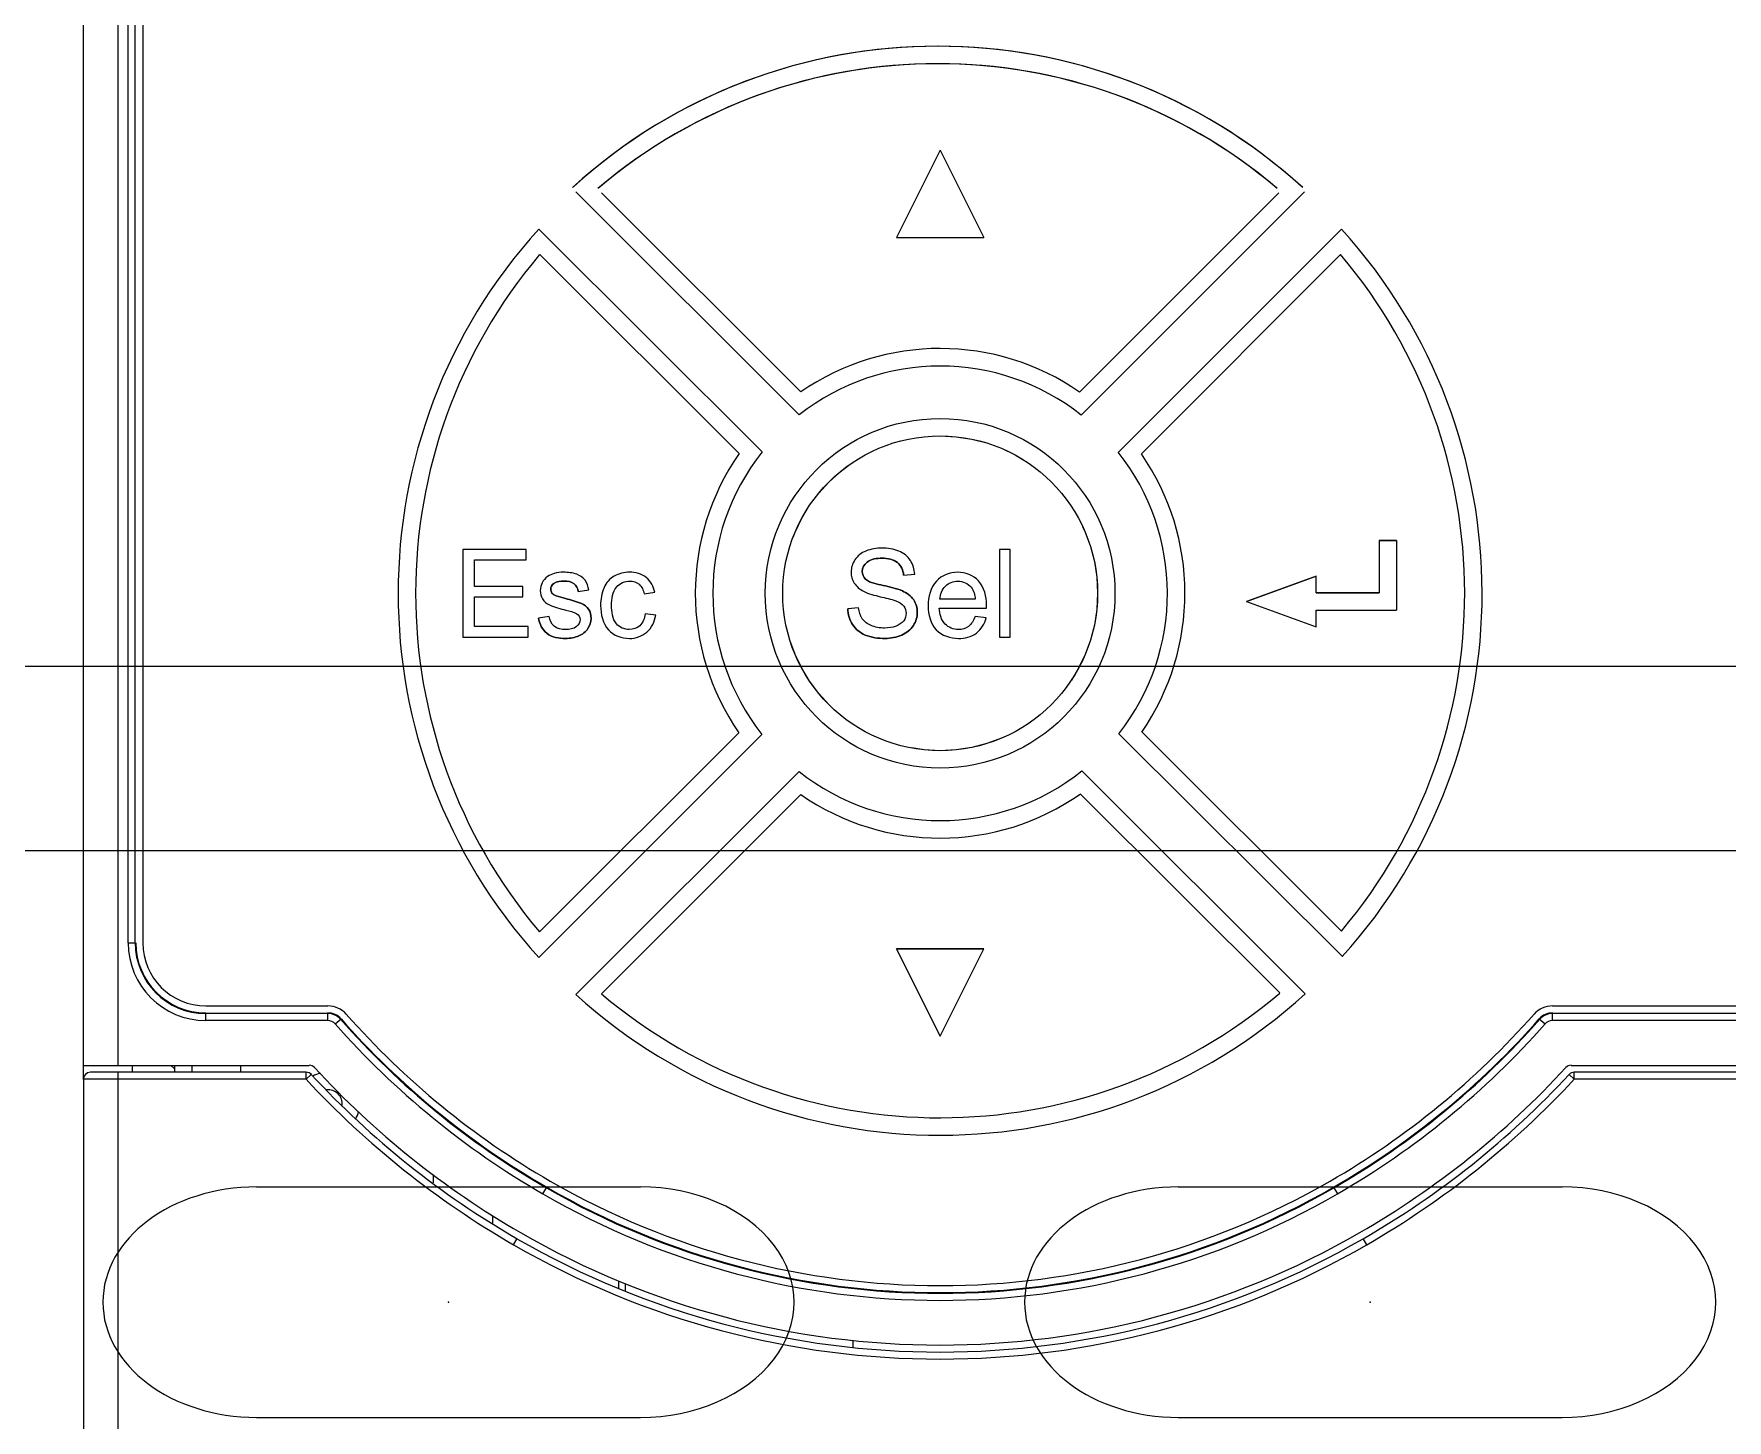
# Model space of a CAD drawing. Header units: inches. Extents: x 0.1 to 89.7, y 0.1 to 57.6.
# Drawn here: x 12.804 to 14.644, y 18.388 to 19.895 of the extents above; entities that cross this region are included whole.
import ezdxf
from ezdxf.enums import TextEntityAlignment as Align

# ---------------------------------------------------------------- set-up
doc = ezdxf.new("R2010")
doc.units = ezdxf.units.IN
doc.header["$MEASUREMENT"] = 0
doc.linetypes.add('HIDDEN', pattern=[0.375, 0.25, -0.125])
doc.layers.add('PSYMS', color=7, linetype='Continuous')
doc.styles.get("Standard").update_dxf_attribs({"font": 'arial.ttf'})
doc.styles.add('WD', font='romans.shx', dxfattribs={"height": 0.185})

# ---------------------------------------------------------------- blocks, each defined once
blk = doc.blocks.new('HDIN10D9A')
for p, q in [((0, 0.69), (30, 0.69)), ((0, 0.49), (30, 0.49)), ((3.2918, 0.125), (3.7082, 0.125)), ((4.2918, 0.125), (4.7082, 0.125)), ((3.2918, -0.125), (3.7082, -0.125)), ((4.2918, -0.125), (4.7082, -0.125))]:
    blk.add_line(p, q)
for centre, start_param, end_param in [((3.2918, 0), -1.570796, 1.570794), ((3.7082, 0), 1.570794, 4.712394), ((4.2918, 0), -1.570796, 1.570794), ((4.7082, 0), 1.570794, 4.712394)]:
    blk.add_ellipse(centre, major_axis=(-0.1668, 0), ratio=0.749429, start_param=start_param, end_param=end_param)
for p in [(3.5, 0), (4.5, 0)]:
    blk.add_point(p)
at = {"flags": 11}
for p in [(1.5, 0), (14.5, 0), (28.5, 0)]:
    blk.add_attdef('NC', text='', height=0.01, rotation=270, dxfattribs=at).set_placement(p, align=Align.MIDDLE)
blk = doc.blocks.new('HDR1_PF525_FRB')
at = {"color": 7, "linetype": 'Continuous'}
for p, q in [((0.0418, 4.4414), (0.0418, 6.9959)), ((0.003, 4.4258), (0.003, 6.957)), ((0.0527, 4.5775), (0.0527, 6.6654)), ((0.0605, 4.5775), (0.0605, 6.6654)), ((0.0691, 6.6654), (0.0691, 4.5775)), ((0.0527, 4.5775), (0.0605, 4.5775)), ((0.1391, 4.5075), (0.2748, 4.5075)), ((1.6362, 4.5075), (2.6663, 4.5075)), ((0.2748, 4.499), (0.1391, 4.499)), ((0.1391, 4.4912), (0.1391, 4.499)), ((0.2748, 4.4912), (0.1391, 4.4912)), ((0.2748, 4.4912), (0.2748, 4.499)), ((0.283, 4.4875), (0.2894, 4.4932)), ((1.6216, 4.4932), (1.6281, 4.4875)), ((2.6663, 4.499), (1.6362, 4.499)), ((1.6362, 4.4912), (1.6362, 4.499)), ((2.6663, 4.4912), (1.6362, 4.4912)), ((0.003, 4.4414), (0.2541, 4.4414)), ((0.2507, 4.4259), (0.003, 4.4259)), ((0.003, 4.4259), (0.003, 1.125)), ((0.2507, 4.4337), (0.0107, 4.4337)), ((0.0418, 1.0861), (0.0418, 4.4337)), ((0.0574, 4.4337), (0.0574, 4.4414)), ((0.1041, 4.4376), (0.1002, 4.4414)), ((0.1041, 4.4414), (0.1041, 4.4337)), ((0.1235, 4.4414), (0.1235, 4.4337)), ((0.1779, 4.4337), (0.1779, 4.4414)), ((0.2507, 4.4259), (0.2507, 4.4337)), ((0.2507, 4.4259), (0.2564, 4.4312)), ((1.6604, 4.4259), (1.6547, 4.4312)), ((1.657, 4.4414), (2.8023, 4.4414)), ((2.7946, 4.4337), (1.6604, 4.4337)), ((1.6604, 4.4259), (1.6604, 4.4337)), ((2.8023, 4.4259), (1.6604, 4.4259)), ((0.3918, 4.32), (0.3918, 4.3108)), ((0.5139, 4.2985), (0.5181, 4.3059)), ((1.3929, 4.3059), (1.3972, 4.2985)), ((0.4579, 4.2744), (0.4579, 4.2658)), ((0.4812, 4.242), (0.4851, 4.2487)), ((1.4299, 4.242), (1.426, 4.2487)), ((0.5978, 4.2019), (0.5978, 4.1938)), ((0.6056, 4.1904), (0.6056, 4.1987)), ((0.8583, 4.1356), (0.8583, 4.1277))]:
    blk.add_line(p, q, dxfattribs=at)
at = {"linetype": 'Continuous'}
for p, q in [((0.9555, 5.459), (0.9071, 5.3619)), ((0.9555, 5.459), (0.9071, 5.3619)), ((0.9555, 5.459), (1.0039, 5.3619)), ((0.5505, 5.4126), (0.7989, 5.1647)), ((0.7989, 5.1647), (0.5505, 5.4126)), ((0.8008, 5.1902), (0.5789, 5.4116)), ((0.8008, 5.1902), (0.5789, 5.4116)), ((1.3322, 5.4116), (1.1106, 5.19)), ((1.3322, 5.4116), (1.1106, 5.19)), ((1.3606, 5.4126), (1.1124, 5.1645)), ((1.3606, 5.4126), (1.1124, 5.1645)), ((0.5093, 5.3713), (0.7576, 5.1235)), ((0.7576, 5.1235), (0.5093, 5.3713)), ((1.1537, 5.1232), (1.4018, 5.3713)), ((1.4018, 5.3713), (1.1537, 5.1232)), ((0.9071, 5.3619), (1.0039, 5.3619)), ((0.9071, 5.3619), (1.0039, 5.3619)), ((0.5103, 5.343), (0.732, 5.1217)), ((0.5103, 5.343), (0.732, 5.1217)), ((1.1792, 5.1214), (1.4008, 5.343)), ((1.1792, 5.1214), (1.4008, 5.343)), ((0.4952, 5.0149), (0.425, 5.0149)), ((0.4952, 5.0149), (0.425, 5.0149)), ((0.425, 5.0149), (0.425, 4.9177)), ((0.425, 5.0149), (0.425, 4.9177)), ((0.4952, 5.0035), (0.4952, 5.0149)), ((0.4952, 5.0035), (0.4952, 5.0149)), ((1.0214, 5.0149), (1.0214, 4.9177)), ((1.0214, 5.0149), (1.0214, 4.9177)), ((1.0334, 5.0149), (1.0214, 5.0149)), ((1.0334, 5.0149), (1.0214, 5.0149)), ((1.0334, 4.9177), (1.0334, 5.0149)), ((1.0334, 4.9177), (1.0334, 5.0149)), ((1.4436, 5.0251), (1.4436, 4.9669)), ((1.4436, 5.0251), (1.4436, 4.9669)), ((1.4436, 5.0251), (1.463, 5.0251)), ((1.463, 5.0251), (1.4436, 5.0251)), ((1.463, 5.0251), (1.463, 4.9475)), ((0.4378, 5.0035), (0.4952, 5.0035)), ((0.4378, 5.0035), (0.4952, 5.0035)), ((0.4378, 4.9737), (0.4378, 5.0035)), ((0.4378, 4.9737), (0.4378, 5.0035)), ((0.4916, 4.9737), (0.4378, 4.9737)), ((0.4916, 4.9737), (0.4378, 4.9737)), ((0.4916, 4.9623), (0.4916, 4.9737)), ((0.4916, 4.9623), (0.4916, 4.9737)), ((0.5531, 4.9684), (0.5648, 4.97)), ((0.5531, 4.9684), (0.5648, 4.97)), ((0.9149, 4.9866), (0.9272, 4.9875)), ((0.9149, 4.9866), (0.9272, 4.9875)), ((1.2961, 4.9572), (1.3737, 4.9855)), ((1.3737, 4.9855), (1.2961, 4.9572)), ((1.3737, 4.9669), (1.3737, 4.9855)), ((1.3737, 4.9669), (1.3737, 4.9855)), ((0.4378, 4.9623), (0.4916, 4.9623)), ((0.4378, 4.9623), (0.4916, 4.9623)), ((0.4378, 4.9292), (0.4378, 4.9623)), ((0.4378, 4.9292), (0.4378, 4.9623)), ((0.6266, 4.9657), (0.6382, 4.9675)), ((0.6266, 4.9657), (0.6382, 4.9675)), ((0.9945, 4.9597), (0.9552, 4.9597)), ((0.9945, 4.9597), (0.9552, 4.9597)), ((1.2961, 4.9572), (1.3737, 4.9289)), ((1.2961, 4.9572), (1.3737, 4.9289)), ((1.3737, 4.9669), (1.4436, 4.9669)), ((1.4436, 4.9669), (1.3737, 4.9669)), ((0.5208, 4.9406), (0.509, 4.9388)), ((0.5208, 4.9406), (0.509, 4.9388)), ((0.6393, 4.942), (0.6276, 4.9435)), ((0.6393, 4.942), (0.6276, 4.9435)), ((0.8649, 4.95), (0.8528, 4.949)), ((0.8649, 4.95), (0.8528, 4.949)), ((0.9545, 4.9499), (1.0071, 4.9499)), ((0.9545, 4.9499), (1.0071, 4.9499)), ((1.0067, 4.9389), (0.9944, 4.9404)), ((1.0067, 4.9389), (0.9944, 4.9404)), ((1.3737, 4.9289), (1.3737, 4.9475)), ((1.3737, 4.9289), (1.3737, 4.9475)), ((1.3737, 4.9475), (1.463, 4.9475)), ((1.3737, 4.9475), (1.463, 4.9475)), ((0.425, 4.9177), (0.4975, 4.9177)), ((0.425, 4.9177), (0.4975, 4.9177)), ((0.4975, 4.9292), (0.4378, 4.9292)), ((0.4975, 4.9292), (0.4378, 4.9292)), ((0.4975, 4.9177), (0.4975, 4.9292)), ((0.4975, 4.9177), (0.4975, 4.9292)), ((1.0214, 4.9177), (1.0334, 4.9177)), ((1.0214, 4.9177), (1.0334, 4.9177)), ((0.5093, 4.5613), (0.7574, 4.8094)), ((0.7574, 4.8094), (0.5093, 4.5613)), ((0.7318, 4.8113), (0.5102, 4.5897)), ((0.7318, 4.8113), (0.5102, 4.5897)), ((1.1542, 4.8102), (1.4027, 4.5623)), ((1.4027, 4.5623), (1.1542, 4.8102)), ((1.4016, 4.5907), (1.1798, 4.8121)), ((1.4016, 4.5907), (1.1798, 4.8121)), ((0.5505, 4.5201), (0.7986, 4.7682)), ((0.7986, 4.7682), (0.5505, 4.5201)), ((1.1131, 4.7688), (1.3615, 4.5209)), ((1.1131, 4.7688), (1.3615, 4.5209)), ((0.5789, 4.521), (0.8005, 4.7426)), ((0.5789, 4.521), (0.8005, 4.7426)), ((1.1113, 4.7432), (1.3331, 4.5219)), ((1.1113, 4.7432), (1.3331, 4.5219)), ((0.9555, 4.4737), (0.9071, 4.5708)), ((0.9071, 4.5708), (0.9555, 4.4737)), ((0.9071, 4.5708), (1.0039, 4.5708)), ((1.0039, 4.5708), (0.9071, 4.5708)), ((0.9555, 4.4737), (1.0039, 4.5708)), ((0.9555, 4.4737), (1.0039, 4.5708))]:
    blk.add_line(p, q, dxfattribs=at)
for radius in [0.1944, 0.1944, 0.175]:
    blk.add_circle((0.9555, 4.9663), radius, dxfattribs=at)
at = {"linetype": 'HIDDEN', "ltscale": 0.3}
blk.add_circle((0.9555, 4.9663), 0.175, dxfattribs=at)
at = {"linetype": 'Continuous'}
for centre, radius, start, end in [((0.9527, 4.972), 0.6026, 47.7735, 132.3496), ((0.9527, 4.972), 0.6026, 47.6504, 132.2265), ((0.9527, 4.972), 0.5832, 49.7761, 130.349), ((0.9527, 4.972), 0.5832, 49.651, 130.2239), ((0.9555, 4.9663), 0.6026, 137.7735, 222.2265), ((0.9555, 4.9663), 0.6026, 137.7735, 222.2265), ((0.9555, 4.9663), 0.6026, 317.8966, 42.2265), ((0.9555, 4.9663), 0.6026, 317.8966, 42.2265), ((0.9555, 4.9663), 0.5832, 139.7741, 220.2239), ((0.9555, 4.9663), 0.5832, 139.7741, 220.2239), ((0.9555, 4.9663), 0.5832, 319.9013, 40.2239), ((0.9555, 4.9663), 0.5832, 319.9013, 40.2239), ((0.9555, 4.9663), 0.2722, 55.2777, 124.6457), ((0.9555, 4.9663), 0.2722, 55.2777, 124.6457), ((0.9555, 4.9663), 0.2527, 51.6258, 128.2881), ((0.9555, 4.9663), 0.2527, 51.6258, 128.2881), ((0.9555, 4.9663), 0.2722, 145.2012, 214.7223), ((0.9555, 4.9663), 0.2722, 145.2012, 214.7223), ((0.9555, 4.9663), 0.2527, 141.5398, 218.3742), ((0.9555, 4.9663), 0.2527, 141.5398, 218.3742), ((0.9555, 4.9663), 0.2527, 321.835, 38.3742), ((0.9555, 4.9663), 0.2527, 321.835, 38.3742), ((0.9555, 4.9663), 0.2722, 325.4773, 34.7223), ((0.9555, 4.9663), 0.2722, 325.4773, 34.7223), ((0.9555, 4.9663), 0.2527, 231.6258, 308.5833), ((0.9555, 4.9663), 0.2527, 231.6258, 308.5833), ((0.9555, 4.9663), 0.2722, 235.2777, 304.9218), ((0.9555, 4.9663), 0.2722, 235.2777, 304.9218), ((0.9555, 4.9663), 0.6026, 227.7735, 312.3496), ((0.9555, 4.9663), 0.6026, 227.7735, 312.3496), ((0.9555, 4.9663), 0.5832, 229.7761, 310.349), ((0.9555, 4.9663), 0.5832, 229.7761, 310.349)]:
    blk.add_arc(centre, radius, start, end, dxfattribs=at)
at = {"color": 7, "linetype": 'Continuous'}
for centre, radius, start, end in [((0.1391, 4.5775), 0.0863, 180, 270), ((0.1391, 4.5775), 0.0785, 180, 270), ((0.1391, 4.5775), 0.0778, 180, 270), ((0.1391, 4.5775), 0.07, 180, 270), ((0.2748, 4.4803), 0.0272, 41.3826, 90), ((0.2748, 4.4803), 0.0194, 41.3826, 90), ((1.6362, 4.4803), 0.0272, 90, 138.6174), ((1.6362, 4.4803), 0.0194, 90, 138.6174), ((0.2748, 4.4803), 0.0187, 41.3826, 90), ((0.2748, 4.4803), 0.0109, 41.3826, 90), ((0.975, 5.0972), 0.9222, 221.3826, 240), ((0.975, 5.0972), 0.9145, 221.3826, 240), ((0.975, 5.0972), 0.9137, 221.3826, 240), ((0.975, 5.0972), 0.9059, 221.3826, 240), ((0.9361, 5.0972), 0.9059, 300, 318.6174), ((0.9361, 5.0972), 0.9137, 300, 318.6174), ((0.9361, 5.0972), 0.9145, 300, 318.6174), ((0.9361, 5.0972), 0.9222, 300, 318.6174), ((1.6362, 4.4803), 0.0187, 90, 138.6174), ((1.6362, 4.4803), 0.0109, 90, 138.6174), ((0.0107, 4.4259), 0.00778, 90, 180), ((0.2507, 4.4259), 0.00778, 42.8253, 90), ((0.975, 5.0972), 0.9876, 222.8253, 240), ((0.2541, 4.4337), 0.00778, 42.627, 90), ((0.975, 5.0972), 0.9798, 222.8253, 240), ((0.2751, 4.3987), 0.035, 104.9045, 118.8587), ((0.975, 5.0972), 0.972, 222.627, 240), ((0.9361, 5.0972), 0.972, 300, 317.373), ((0.9361, 5.0972), 0.9798, 300, 317.1747), ((0.9361, 5.0972), 0.9876, 300, 317.1747), ((1.657, 4.4337), 0.00778, 90, 137.373), ((1.6604, 4.4259), 0.00778, 90, 137.1747), ((0.2751, 4.3987), 0.0156, 353.5946, 96.3245), ((0.2751, 4.3987), 0.035, 331.0846, 345.1951), ((0.9555, 5.0635), 0.867, 240, 300), ((0.9555, 5.0635), 0.8834, 240, 300), ((0.9555, 5.0635), 0.8756, 240, 300), ((0.9555, 5.0635), 0.8748, 240, 300), ((0.9555, 5.0635), 0.9331, 240, 300), ((0.9555, 5.0635), 0.9487, 240, 300), ((0.9555, 5.0635), 0.9409, 240, 300)]:
    blk.add_arc(centre, radius, start, end, dxfattribs=at)
at = {"linetype": 'Continuous'}
for points, start_tangent, end_tangent in [([(0.8729, 5.0133, 0.0136), (0.8607, 5.0035, 0.0136)], (-0.923246, -0.384208), (-0.548656, -0.836048)), ([(0.8729, 5.0133), (0.8607, 5.0035)], (-0.923246, -0.384208), (-0.548656, -0.836048)), ([(0.8907, 5.0166, 0.0136), (0.8729, 5.0133, 0.0136)], (-1, 0), (-0.923246, -0.384208)), ([(0.8907, 5.0166), (0.8729, 5.0133)], (-1, 0), (-0.923246, -0.384208)), ([(0.9097, 5.0131, 0.0136), (0.8907, 5.0166, 0.0136)], (-0.921426, 0.388553), (-1, 0)), ([(0.9097, 5.0131), (0.8907, 5.0166)], (-0.921426, 0.388553), (-1, 0)), ([(0.9224, 5.0029, 0.0136), (0.9097, 5.0131, 0.0136)], (-0.547581, 0.836753), (-0.921426, 0.388553)), ([(0.9224, 5.0029), (0.9097, 5.0131)], (-0.547581, 0.836753), (-0.921426, 0.388553)), ([(0.9224, 5.0029), (0.9097, 5.0131)], (-0.547581, 0.836753), (-0.921426, 0.388553)), ([(0.5369, 4.9897, 0.0136), (0.5265, 4.9883, 0.0136)], (-1, 0), (-0.96, -0.28)), ([(0.5369, 4.9897), (0.5265, 4.9883)], (-1, 0), (-0.96, -0.28)), ([(0.5514, 4.9874, 0.0136), (0.5369, 4.9897, 0.0136)], (-0.934488, 0.355996), (-1, 0)), ([(0.5514, 4.9874), (0.5369, 4.9897)], (-0.934488, 0.355996), (-1, 0)), ([(0.6101, 4.9897, 0.0136), (0.5932, 4.9854, 0.0136)], (-1, 0), (-0.875742, -0.48278)), ([(0.6101, 4.9897), (0.5932, 4.9854)], (-1, 0), (-0.875742, -0.48278)), ([(0.6288, 4.9839, 0.0136), (0.6101, 4.9897, 0.0136)], (-0.785019, 0.619471), (-1, 0)), ([(0.6288, 4.9839), (0.6101, 4.9897)], (-0.785019, 0.619471), (-1, 0)), ([(0.8607, 5.0035, 0.0136), (0.8565, 4.9898, 0.0136)], (-0.548656, -0.836048), (0, -1)), ([(0.8607, 5.0035), (0.8565, 4.9898)], (-0.548656, -0.836048), (0, -1)), ([(0.8565, 4.9898, 0.0136), (0.8599, 4.9777, 0.0136)], (0, -1), (0.532813, -0.846233)), ([(0.8565, 4.9898), (0.8599, 4.9777)], (0, -1), (0.532813, -0.846233)), ([(0.8742, 5.0009, 0.0136), (0.8689, 4.9907, 0.0136)], (-0.78228, -0.622927), (0, -1)), ([(0.8689, 4.9907), (0.8742, 5.0009)], (0, 1), (0.78228, 0.622927)), ([(0.8689, 4.9907, 0.0136), (0.8726, 4.982, 0.0136)], (0, -1), (0.740833, -0.671689)), ([(0.8726, 4.982), (0.8689, 4.9907)], (-0.740833, 0.671689), (0, 1)), ([(0.8912, 5.0053, 0.0136), (0.8742, 5.0009, 0.0136)], (-1, 0), (-0.78228, -0.622927)), ([(0.8742, 5.0009), (0.8912, 5.0053)], (0.78228, 0.622927), (1, 0)), ([(0.9081, 5.0005, 0.0136), (0.8912, 5.0053, 0.0136)], (-0.77366, 0.633601), (-1, 0)), ([(0.8912, 5.0053), (0.9081, 5.0005)], (1, 0), (0.77366, -0.633601)), ([(0.9149, 4.9866, 0.0136), (0.9081, 5.0005, 0.0136)], (-0.108059, 0.994144), (-0.77366, 0.633601)), ([(0.9081, 5.0005), (0.9149, 4.9866)], (0.77366, -0.633601), (0.108059, -0.994145)), ([(0.9081, 5.0005), (0.9149, 4.9866)], (0.77366, -0.633601), (0.108059, -0.994144)), ([(0.9272, 4.9875, 0.0136), (0.9224, 5.0029, 0.0136)], (-0.046462, 0.99892), (-0.547581, 0.836753)), ([(0.9272, 4.9875), (0.9224, 5.0029)], (-0.046462, 0.99892), (-0.547581, 0.836753)), ([(0.9272, 4.9875), (0.9224, 5.0029)], (-0.046462, 0.99892), (-0.547581, 0.836753)), ([(0.9751, 4.9897, 0.0136), (0.9514, 4.9799, 0.0136)], (-1, 0), (-0.682583, -0.730808)), ([(0.9751, 4.9897), (0.9514, 4.9799)], (-1, 0), (-0.682583, -0.730808)), ([(0.9982, 4.9801, 0.0136), (0.9751, 4.9897, 0.0136)], (-0.682048, 0.731307), (-1, 0)), ([(0.9982, 4.9801), (0.9751, 4.9897)], (-0.682048, 0.731307), (-1, 0)), ([(0.5131, 4.9781, 0.0136), (0.5109, 4.9694, 0.0136)], (-0.481919, -0.876216), (0, -1)), ([(0.5131, 4.9781), (0.5109, 4.9694)], (-0.481919, -0.876216), (0, -1)), ([(0.519, 4.9848, 0.0136), (0.5131, 4.9781, 0.0136)], (-0.814567, -0.58007), (-0.481919, -0.876216)), ([(0.519, 4.9848), (0.5131, 4.9781)], (-0.814567, -0.58007), (-0.481919, -0.876216)), ([(0.519, 4.9848), (0.5131, 4.9781)], (-0.814567, -0.58007), (-0.481919, -0.876216)), ([(0.5265, 4.9883, 0.0136), (0.519, 4.9848, 0.0136)], (-0.96, -0.28), (-0.814567, -0.58007)), ([(0.5265, 4.9883), (0.519, 4.9848)], (-0.96, -0.28), (-0.814567, -0.58007)), ([(0.5265, 4.9883), (0.519, 4.9848)], (-0.96, -0.28), (-0.814567, -0.58007)), ([(0.526, 4.9772, 0.0136), (0.5225, 4.9708, 0.0136)], (-0.790549, -0.612398), (0, -1)), ([(0.5225, 4.9708), (0.526, 4.9772)], (0, 1), (0.790549, 0.612398)), ([(0.5225, 4.9708, 0.0136), (0.5239, 4.9666, 0.0136)], (0, -1), (0.606673, -0.794951)), ([(0.5239, 4.9666), (0.5225, 4.9708)], (-0.606673, 0.794951), (0, 1)), ([(0.5377, 4.9799, 0.0136), (0.526, 4.9772, 0.0136)], (-1, 0), (-0.790549, -0.612398)), ([(0.526, 4.9772), (0.5377, 4.9799)], (0.790549, 0.612398), (1, 0)), ([(0.5485, 4.9769, 0.0136), (0.5377, 4.9799, 0.0136)], (-0.779867, 0.625945), (-1, 0)), ([(0.5377, 4.9799), (0.5485, 4.9769)], (1, 0), (0.779867, -0.625945)), ([(0.5531, 4.9684, 0.0136), (0.5485, 4.9769, 0.0136)], (-0.146549, 0.989203), (-0.779867, 0.625945)), ([(0.5485, 4.9769), (0.5531, 4.9684)], (0.779867, -0.625945), (0.146549, -0.989203)), ([(0.5485, 4.9769), (0.5531, 4.9684)], (0.779867, -0.625945), (0.146549, -0.989203)), ([(0.5607, 4.9809, 0.0136), (0.5514, 4.9874, 0.0136)], (-0.59051, 0.807031), (-0.934488, 0.355996)), ([(0.5607, 4.9809), (0.5514, 4.9874)], (-0.59051, 0.807031), (-0.934488, 0.355996)), ([(0.5607, 4.9809), (0.5514, 4.9874)], (-0.59051, 0.807031), (-0.934488, 0.355996)), ([(0.5648, 4.97, 0.0136), (0.5607, 4.9809, 0.0136)], (-0.173787, 0.984783), (-0.59051, 0.807031)), ([(0.5648, 4.97), (0.5607, 4.9809)], (-0.173787, 0.984783), (-0.59051, 0.807031)), ([(0.5648, 4.97), (0.5607, 4.9809)], (-0.173787, 0.984783), (-0.59051, 0.807031)), ([(0.5818, 4.9726, 0.0136), (0.578, 4.9527, 0.0136)], (-0.404164, -0.914687), (0, -1)), ([(0.5818, 4.9726), (0.578, 4.9527)], (-0.404164, -0.914687), (0, -1)), ([(0.5932, 4.9854, 0.0136), (0.5818, 4.9726, 0.0136)], (-0.875742, -0.48278), (-0.404164, -0.914687)), ([(0.5932, 4.9854), (0.5818, 4.9726)], (-0.875742, -0.48278), (-0.404164, -0.914687)), ([(0.5932, 4.9854), (0.5818, 4.9726)], (-0.875742, -0.48278), (-0.404164, -0.914687)), ([(0.5902, 4.953, 0.0136), (0.5959, 4.9734, 0.0136)], (0, 1), (0.656035, 0.754731)), ([(0.5902, 4.953), (0.5959, 4.9734)], (0, 1), (0.656035, 0.754731)), ([(0.5959, 4.9734, 0.0136), (0.6105, 4.9799, 0.0136)], (0.656035, 0.754731), (1, 0)), ([(0.5959, 4.9734), (0.6105, 4.9799)], (0.656035, 0.754731), (1, 0)), ([(0.6105, 4.9799, 0.0136), (0.6207, 4.9763, 0.0136)], (1, 0), (0.759257, -0.650791)), ([(0.6105, 4.9799), (0.6207, 4.9763)], (1, 0), (0.759257, -0.650791)), ([(0.6207, 4.9763, 0.0136), (0.6266, 4.9657, 0.0136)], (0.759257, -0.650791), (0.232851, -0.972512)), ([(0.6207, 4.9763), (0.6266, 4.9657)], (0.759257, -0.650791), (0.232851, -0.972512)), ([(0.6207, 4.9763), (0.6266, 4.9657)], (0.759257, -0.650791), (0.232851, -0.972512)), ([(0.6382, 4.9675, 0.0136), (0.6288, 4.9839, 0.0136)], (-0.192587, 0.98128), (-0.785019, 0.619471)), ([(0.6382, 4.9675), (0.6288, 4.9839)], (-0.192588, 0.98128), (-0.785019, 0.619471)), ([(0.6382, 4.9675), (0.6288, 4.9839)], (-0.192587, 0.98128), (-0.785019, 0.619471)), ([(0.8599, 4.9777, 0.0136), (0.8703, 4.9686, 0.0136)], (0.532813, -0.846233), (0.885692, -0.464274)), ([(0.8599, 4.9777), (0.8703, 4.9686)], (0.532813, -0.846233), (0.885692, -0.464274)), ([(0.8726, 4.982, 0.0136), (0.892, 4.9751, 0.0136)], (0.740833, -0.671689), (0.975011, -0.222155)), ([(0.892, 4.9751), (0.8726, 4.982)], (-0.975011, 0.222155), (-0.740833, 0.671689)), ([(0.892, 4.9751, 0.0136), (0.9135, 4.9689, 0.0136)], (0.975011, -0.222155), (0.909065, -0.416655)), ([(0.9135, 4.9689), (0.892, 4.9751)], (-0.909065, 0.416655), (-0.975011, 0.222155)), ([(0.9514, 4.9799, 0.0136), (0.9422, 4.9523, 0.0136)], (-0.682583, -0.730808), (0, -1)), ([(0.9514, 4.9799), (0.9422, 4.9523)], (-0.682583, -0.730808), (0, -1)), ([(0.9552, 4.9597, 0.0136), (0.9614, 4.9744, 0.0136)], (0.06508, 0.99788), (0.71027, 0.703929)), ([(0.9552, 4.9597), (0.9614, 4.9744)], (0.06508, 0.99788), (0.71027, 0.703929)), ([(0.9552, 4.9597), (0.9614, 4.9744)], (0.06508, 0.99788), (0.71027, 0.703929)), ([(0.9614, 4.9744, 0.0136), (0.9752, 4.9799, 0.0136)], (0.71027, 0.703929), (1, 0)), ([(0.9614, 4.9744), (0.9752, 4.9799)], (0.71027, 0.703929), (1, 0)), ([(0.9752, 4.9799, 0.0136), (0.99, 4.973, 0.0136)], (1, 0), (0.640184, -0.768221)), ([(0.9752, 4.9799), (0.99, 4.973)], (1, 0), (0.640184, -0.768221)), ([(0.99, 4.973, 0.0136), (0.9945, 4.9597, 0.0136)], (0.640184, -0.768221), (0.089527, -0.995984)), ([(0.99, 4.973), (0.9945, 4.9597)], (0.640184, -0.768221), (0.089527, -0.995984)), ([(1.0071, 4.9531, 0.0136), (0.9982, 4.9801, 0.0136)], (0, 1), (-0.682048, 0.731307)), ([(1.0071, 4.9531), (0.9982, 4.9801)], (0, 1), (-0.682048, 0.731307)), ([(0.5109, 4.9694, 0.0136), (0.5135, 4.96, 0.0136)], (0, -1), (0.517419, -0.855732)), ([(0.5109, 4.9694), (0.5135, 4.96)], (0, -1), (0.517419, -0.855732)), ([(0.5135, 4.96, 0.0136), (0.5212, 4.9533, 0.0136)], (0.517419, -0.855732), (0.904819, -0.425797)), ([(0.5135, 4.96), (0.5212, 4.9533)], (0.517419, -0.855732), (0.904819, -0.425797)), ([(0.5135, 4.96), (0.5212, 4.9533)], (0.517419, -0.855732), (0.904819, -0.425797)), ([(0.5212, 4.9533, 0.0136), (0.5395, 4.9476, 0.0136)], (0.904819, -0.425797), (0.969644, -0.244519)), ([(0.5212, 4.9533), (0.5395, 4.9476)], (0.904819, -0.425797), (0.969644, -0.244519)), ([(0.5239, 4.9666, 0.0136), (0.5285, 4.9635, 0.0136)], (0.606673, -0.794951), (0.934783, -0.355218)), ([(0.5285, 4.9635), (0.5239, 4.9666)], (-0.934783, 0.355218), (-0.606673, 0.794951)), ([(0.5285, 4.9635), (0.5239, 4.9666)], (-0.934783, 0.355218), (-0.606673, 0.794951)), ([(0.5285, 4.9635, 0.0136), (0.5391, 4.9604, 0.0136)], (0.934783, -0.355218), (0.965486, -0.260456)), ([(0.5391, 4.9604), (0.5285, 4.9635)], (-0.965486, 0.260456), (-0.934783, 0.355218)), ([(0.5391, 4.9604), (0.5285, 4.9635)], (-0.965486, 0.260456), (-0.934783, 0.355218)), ([(0.5391, 4.9604, 0.0136), (0.5567, 4.9549, 0.0136)], (0.965486, -0.260456), (0.915315, -0.402738)), ([(0.5567, 4.9549), (0.5391, 4.9604)], (-0.915315, 0.402738), (-0.965486, 0.260456)), ([(0.5567, 4.9549), (0.5391, 4.9604)], (-0.915315, 0.402738), (-0.965486, 0.260456)), ([(0.5567, 4.9549, 0.0136), (0.5646, 4.9486, 0.0136)], (0.915315, -0.402738), (0.566107, -0.824332)), ([(0.5646, 4.9486), (0.5567, 4.9549)], (-0.566107, 0.824332), (-0.915315, 0.402738)), ([(0.5646, 4.9486), (0.5567, 4.9549)], (-0.566107, 0.824332), (-0.915315, 0.402738)), ([(0.578, 4.9527, 0.0136), (0.5867, 4.9256, 0.0136)], (0, -1), (0.679562, -0.733618)), ([(0.578, 4.9527), (0.5867, 4.9256)], (0, -1), (0.679562, -0.733618)), ([(0.5956, 4.9324, 0.0136), (0.5902, 4.953, 0.0136)], (-0.645411, 0.763835), (0, 1)), ([(0.5956, 4.9324), (0.5902, 4.953)], (-0.645411, 0.763835), (0, 1)), ([(0.8703, 4.9686, 0.0136), (0.889, 4.9625, 0.0136)], (0.885692, -0.464274), (0.972845, -0.231457)), ([(0.8703, 4.9686), (0.889, 4.9625)], (0.885692, -0.464274), (0.972845, -0.231457)), ([(0.889, 4.9625, 0.0136), (0.9063, 4.9578, 0.0136)], (0.972845, -0.231457), (0.932869, -0.360217)), ([(0.889, 4.9625), (0.9063, 4.9578)], (0.972845, -0.231457), (0.932869, -0.360217)), ([(0.889, 4.9625), (0.9063, 4.9578)], (0.972845, -0.231457), (0.932869, -0.360217)), ([(0.9063, 4.9578, 0.0136), (0.9151, 4.9521, 0.0136)], (0.932869, -0.360217), (0.614743, -0.788727)), ([(0.9063, 4.9578), (0.9151, 4.9521)], (0.932869, -0.360217), (0.614743, -0.788727)), ([(0.9135, 4.9689, 0.0136), (0.9261, 4.959, 0.0136)], (0.909065, -0.416655), (0.559473, -0.828849)), ([(0.9261, 4.959), (0.9135, 4.9689)], (-0.559473, 0.828849), (-0.909065, 0.416655)), ([(0.9151, 4.9521, 0.0136), (0.9177, 4.9441, 0.0136)], (0.614743, -0.788727), (0, -1)), ([(0.9151, 4.9521), (0.9177, 4.9441)], (0.614743, -0.788727), (0, -1)), ([(0.9261, 4.959, 0.0136), (0.9301, 4.9452, 0.0136)], (0.559473, -0.828849), (0, -1)), ([(0.9301, 4.9452), (0.9261, 4.959)], (0, 1), (-0.559473, 0.828849)), ([(0.9422, 4.9523, 0.0136), (0.9512, 4.9256, 0.0136)], (0, -1), (0.687954, -0.725754)), ([(0.9422, 4.9523), (0.9512, 4.9256)], (0, -1), (0.687954, -0.725754)), ([(1.0071, 4.9499, 0.0136), (1.0071, 4.9531, 0.0136)], (0, 1), (0, 1)), ([(1.0071, 4.9499), (1.0071, 4.9531)], (0, 1), (0, 1)), ([(0.5181, 4.9218, 0.0136), (0.509, 4.9388, 0.0136)], (-0.781398, 0.624033), (-0.174282, 0.984696)), ([(0.509, 4.9388), (0.5181, 4.9218)], (0.174282, -0.984696), (0.781398, -0.624033)), ([(0.509, 4.9388), (0.5181, 4.9218)], (0.174282, -0.984696), (0.781398, -0.624033)), ([(0.5263, 4.9297, 0.0136), (0.5208, 4.9406, 0.0136)], (-0.770962, 0.636881), (-0.137568, 0.990492)), ([(0.5263, 4.9297), (0.5208, 4.9406)], (-0.770962, 0.636881), (-0.137568, 0.990492)), ([(0.5395, 4.9476, 0.0136), (0.5516, 4.9435, 0.0136)], (0.969644, -0.244519), (0.83205, -0.5547)), ([(0.5395, 4.9476), (0.5516, 4.9435)], (0.969644, -0.244519), (0.83205, -0.5547)), ([(0.5552, 4.9372, 0.0136), (0.5512, 4.9293, 0.0136)], (0, -1), (-0.761939, -0.647649)), ([(0.5552, 4.9372), (0.5512, 4.9293)], (0, -1), (-0.761939, -0.647649)), ([(0.5516, 4.9435, 0.0136), (0.5552, 4.9372, 0.0136)], (0.83205, -0.5547), (0, -1)), ([(0.5516, 4.9435), (0.5552, 4.9372)], (0.83205, -0.5547), (0, -1)), ([(0.5674, 4.9384, 0.0136), (0.5639, 4.9271, 0.0136)], (0, -1), (-0.551061, -0.834465)), ([(0.5639, 4.9271), (0.5674, 4.9384)], (0.551061, 0.834465), (0, 1)), ([(0.5646, 4.9486, 0.0136), (0.5674, 4.9384, 0.0136)], (0.566107, -0.824332), (0, -1)), ([(0.5674, 4.9384), (0.5646, 4.9486)], (0, 1), (-0.566107, 0.824332)), ([(0.6099, 4.926, 0.0136), (0.5956, 4.9324, 0.0136)], (-1, 0), (-0.645411, 0.763835)), ([(0.6099, 4.926), (0.5956, 4.9324)], (-1, 0), (-0.645411, 0.763835)), ([(0.6276, 4.9435, 0.0136), (0.6216, 4.9303, 0.0136)], (-0.142958, -0.989729), (-0.737476, -0.675373)), ([(0.6276, 4.9435), (0.6216, 4.9303)], (-0.142958, -0.989729), (-0.737476, -0.675373)), ([(0.6294, 4.923, 0.0136), (0.6393, 4.942, 0.0136)], (0.757249, 0.653126), (0.161775, 0.986828)), ([(0.6294, 4.923), (0.6393, 4.942)], (0.757249, 0.653126), (0.161775, 0.986828)), ([(0.6294, 4.923), (0.6393, 4.942)], (0.757249, 0.653126), (0.161775, 0.986828)), ([(0.8581, 4.9315, 0.0136), (0.8528, 4.949, 0.0136)], (-0.547249, 0.83697), (-0.020404, 0.999792)), ([(0.8528, 4.949), (0.8581, 4.9315)], (0.020404, -0.999792), (0.547249, -0.83697)), ([(0.8528, 4.949), (0.8581, 4.9315)], (0.020404, -0.999792), (0.547249, -0.83697)), ([(0.8689, 4.938, 0.0136), (0.8649, 4.95, 0.0136)], (-0.562791, 0.826599), (-0.107482, 0.994207)), ([(0.8689, 4.938), (0.8649, 4.95)], (-0.562791, 0.826599), (-0.107482, 0.994207)), ([(0.8689, 4.938), (0.8649, 4.95)], (-0.562791, 0.826599), (-0.107482, 0.994207)), ([(0.8787, 4.9305, 0.0136), (0.8689, 4.938, 0.0136)], (-0.916631, 0.399734), (-0.562791, 0.826599)), ([(0.8787, 4.9305), (0.8689, 4.938)], (-0.916631, 0.399734), (-0.562791, 0.826599)), ([(0.8787, 4.9305), (0.8689, 4.938)], (-0.916631, 0.399734), (-0.562791, 0.826599)), ([(0.915, 4.9358, 0.0136), (0.9066, 4.9298, 0.0136)], (-0.593199, -0.805056), (-0.93185, -0.362844)), ([(0.915, 4.9358), (0.9066, 4.9298)], (-0.593199, -0.805056), (-0.93185, -0.362844)), ([(0.915, 4.9358), (0.9066, 4.9298)], (-0.593199, -0.805056), (-0.93185, -0.362844)), ([(0.9177, 4.9441, 0.0136), (0.915, 4.9358, 0.0136)], (0, -1), (-0.593199, -0.805056)), ([(0.9177, 4.9441), (0.915, 4.9358)], (0, -1), (-0.593199, -0.805056)), ([(0.9301, 4.9452, 0.0136), (0.9257, 4.9305, 0.0136)], (0, -1), (-0.541988, -0.840386)), ([(0.9257, 4.9305), (0.9301, 4.9452)], (0.541988, 0.840386), (0, 1)), ([(0.9611, 4.9321, 0.0136), (0.9545, 4.9499, 0.0136)], (-0.692411, 0.721503), (-0.051215, 0.998688)), ([(0.9611, 4.9321), (0.9545, 4.9499)], (-0.692411, 0.721503), (-0.051215, 0.998688)), ([(0.9611, 4.9321), (0.9545, 4.9499)], (-0.692411, 0.721503), (-0.051215, 0.998688)), ([(0.9944, 4.9404, 0.0136), (0.987, 4.9294, 0.0136)], (-0.345705, -0.938343), (-0.803098, -0.595847)), ([(0.9944, 4.9404), (0.987, 4.9294)], (-0.345705, -0.938343), (-0.803098, -0.595847)), ([(0.9944, 4.9404), (0.987, 4.9294)], (-0.345705, -0.938343), (-0.803098, -0.595847)), ([(0.9959, 4.9221, 0.0136), (1.0067, 4.9389, 0.0136)], (0.798189, 0.602407), (0.265362, 0.964149)), ([(0.9959, 4.9221), (1.0067, 4.9389)], (0.798189, 0.602407), (0.265362, 0.964149)), ([(0.9959, 4.9221), (1.0067, 4.9389)], (0.798189, 0.602407), (0.265362, 0.964149)), ([(0.5391, 4.9161, 0.0136), (0.5181, 4.9218, 0.0136)], (-1, 0), (-0.781398, 0.624033)), ([(0.5181, 4.9218), (0.5391, 4.9161)], (0.781398, -0.624033), (1, 0)), ([(0.539, 4.926, 0.0136), (0.5263, 4.9297, 0.0136)], (-1, 0), (-0.770962, 0.636881)), ([(0.539, 4.926), (0.5263, 4.9297)], (-1, 0), (-0.770962, 0.636881)), ([(0.5512, 4.9293, 0.0136), (0.539, 4.926, 0.0136)], (-0.761939, -0.647649), (-1, 0)), ([(0.5512, 4.9293), (0.539, 4.926)], (-0.761939, -0.647649), (-1, 0)), ([(0.5539, 4.919, 0.0136), (0.5391, 4.9161, 0.0136)], (-0.918062, -0.396436), (-1, 0)), ([(0.5391, 4.9161), (0.5539, 4.919)], (1, 0), (0.918062, 0.396436)), ([(0.5639, 4.9271, 0.0136), (0.5539, 4.919, 0.0136)], (-0.551061, -0.834465), (-0.918062, -0.396436)), ([(0.5539, 4.919), (0.5639, 4.9271)], (0.918062, 0.396436), (0.551061, 0.834465)), ([(0.5539, 4.919), (0.5639, 4.9271)], (0.918062, 0.396436), (0.551061, 0.834465)), ([(0.5867, 4.9256, 0.0136), (0.61, 4.9161, 0.0136)], (0.679562, -0.733618), (1, 0)), ([(0.5867, 4.9256), (0.61, 4.9161)], (0.679562, -0.733618), (1, 0)), ([(0.6216, 4.9303, 0.0136), (0.6099, 4.926, 0.0136)], (-0.737476, -0.675373), (-1, 0)), ([(0.6216, 4.9303), (0.6099, 4.926)], (-0.737476, -0.675373), (-1, 0)), ([(0.61, 4.9161, 0.0136), (0.6294, 4.923, 0.0136)], (1, 0), (0.757249, 0.653126)), ([(0.61, 4.9161), (0.6294, 4.923)], (1, 0), (0.757249, 0.653126)), ([(0.8721, 4.9199, 0.0136), (0.8581, 4.9315, 0.0136)], (-0.92125, 0.388972), (-0.547249, 0.83697)), ([(0.8581, 4.9315), (0.8721, 4.9199)], (0.547249, -0.83697), (0.92125, -0.388972)), ([(0.8581, 4.9315), (0.8721, 4.9199)], (0.547249, -0.83697), (0.92125, -0.388972)), ([(0.8942, 4.9161, 0.0136), (0.8721, 4.9199, 0.0136)], (-1, 0), (-0.92125, 0.388972)), ([(0.8721, 4.9199), (0.8942, 4.9161)], (0.92125, -0.388972), (1, 0)), ([(0.8936, 4.9276, 0.0136), (0.8787, 4.9305, 0.0136)], (-1, 0), (-0.916631, 0.399734)), ([(0.8936, 4.9276), (0.8787, 4.9305)], (-1, 0), (-0.916631, 0.399734)), ([(0.9066, 4.9298, 0.0136), (0.8936, 4.9276, 0.0136)], (-0.93185, -0.362844), (-1, 0)), ([(0.9066, 4.9298), (0.8936, 4.9276)], (-0.93185, -0.362844), (-1, 0)), ([(0.9129, 4.9199, 0.0136), (0.8942, 4.9161, 0.0136)], (-0.913138, -0.407651), (-1, 0)), ([(0.8942, 4.9161), (0.9129, 4.9199)], (1, 0), (0.913138, 0.407651)), ([(0.9257, 4.9305, 0.0136), (0.9129, 4.9199, 0.0136)], (-0.541988, -0.840386), (-0.913138, -0.407651)), ([(0.9129, 4.9199), (0.9257, 4.9305)], (0.913138, 0.407651), (0.541988, 0.840386)), ([(0.9129, 4.9199), (0.9257, 4.9305)], (0.913138, 0.407651), (0.541988, 0.840386)), ([(0.9512, 4.9256, 0.0136), (0.9758, 4.9161, 0.0136)], (0.687954, -0.725754), (1, 0)), ([(0.9512, 4.9256), (0.9758, 4.9161)], (0.687954, -0.725754), (1, 0)), ([(0.9758, 4.926, 0.0136), (0.9611, 4.9321, 0.0136)], (-1, 0), (-0.692411, 0.721503)), ([(0.9758, 4.926), (0.9611, 4.9321)], (-1, 0), (-0.692411, 0.721503)), ([(0.987, 4.9294, 0.0136), (0.9758, 4.926, 0.0136)], (-0.803098, -0.595847), (-1, 0)), ([(0.987, 4.9294), (0.9758, 4.926)], (-0.803098, -0.595847), (-1, 0)), ([(0.9758, 4.9161, 0.0136), (0.9959, 4.9221, 0.0136)], (1, 0), (0.798189, 0.602407)), ([(0.9758, 4.9161), (0.9959, 4.9221)], (1, 0), (0.798189, 0.602407))]:
    blk.add_spline(points, degree=3, dxfattribs=dict(at, start_tangent=start_tangent, end_tangent=end_tangent))
at = {"style": 'WD', "width": 0.7}
for tag, p in [('INST', (1.75, 7.8571)), ('LOC', (1.75, 7.6875)), ('DESC1', (1.75, 7.5312)), ('DESC2', (1.75, 7.375)), ('DESC3', (1.75, 7.2271)), ('XREF', (1.75, 6.6562))]:
    blk.add_attdef(tag, text='', height=0.125, dxfattribs=at).set_placement(p, align=Align.CENTER)
at = {"style": 'WD'}
blk.add_attdef('TAG1', text='', height=0.125, dxfattribs=at).set_placement((1.75, 7.0625), align=Align.CENTER)
at = {"style": 'WD', "flags": 9}
blk.add_attdef('FAMILY', (1.9547, 7.0273), '', height=0.01, dxfattribs=at)
for tag, p in [('CAT', (1.9797, 6.9832)), ('MFG', (1.9778, 6.9637)), ('ASSYCODE', (1.98, 6.9464))]:
    blk.add_attdef(tag, text='', height=0.01, dxfattribs=at).set_placement(p, align=Align.CENTER)

msp = doc.modelspace()

# ---------------------------------------------------------------- block references
at = {"layer": 'PSYMS'}
for name, p, xscale, yscale, zscale in [('HDR1_PF525_FRB', (12.85451, 14.43163), 0.9777189745131009, 0.9777189745131009, 0.9777189745131009), ('HDIN10D9A', (9.74773, 18.51662), 1.001880327007336, 1.001880327007336, 1.001880327007336)]:
    msp.add_blockref(name, p, dxfattribs=dict(at, xscale=xscale, yscale=yscale, zscale=zscale))

doc.saveas('drawing.dxf')
